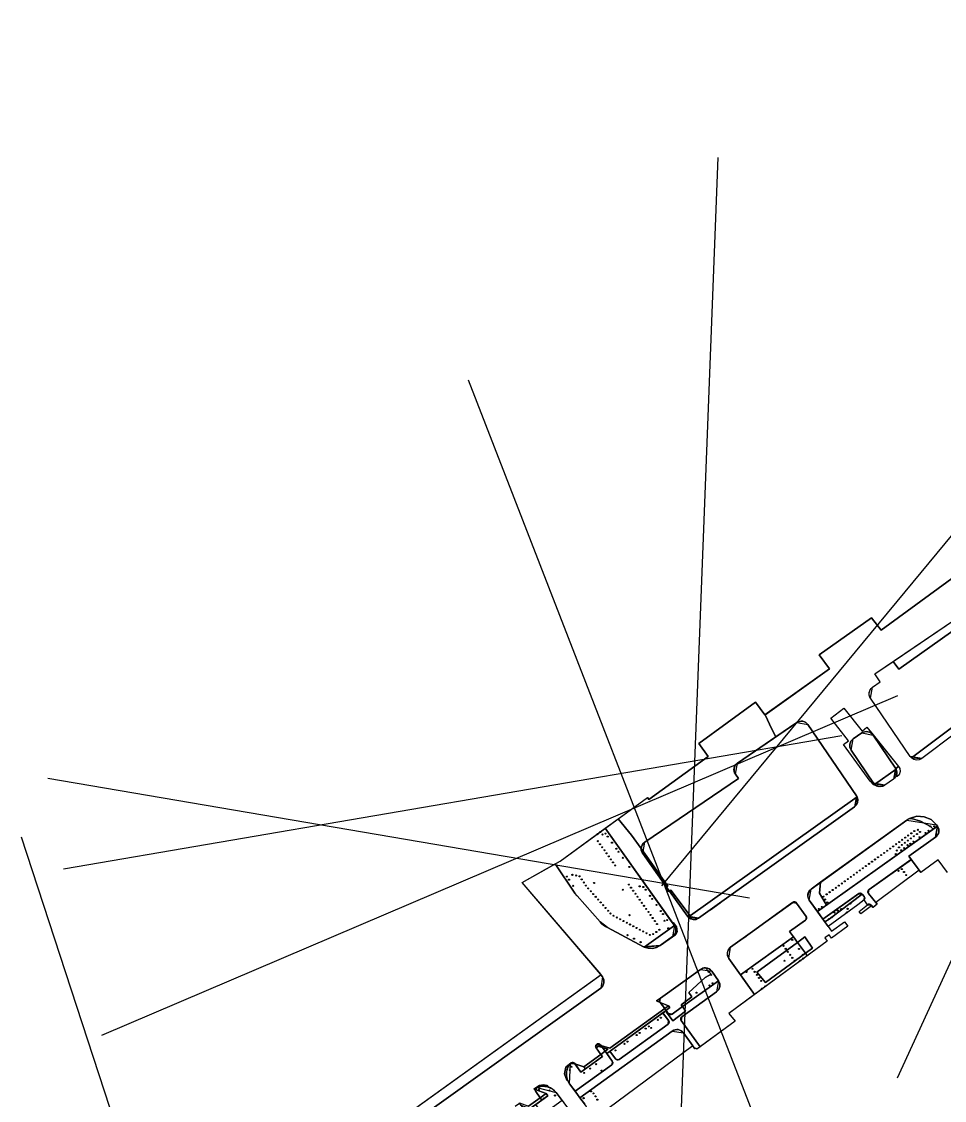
# Model space of a CAD drawing. Header units: metres. Extents: x 13966 to 15478, y -1639 to -430.
# Drawn here: x 14354.2 to 14700.7, y -1066.7 to -661.5 of the extents above; entities that cross this region are included whole.
import ezdxf

# ---------------------------------------------------------------- set-up
doc = ezdxf.new("R2010")
doc.units = ezdxf.units.M
for name, color, linetype in [('BOUNDARY', 7, 'Continuous'), ('CURB', 7, 'Continuous'), ('ELECTR_CABLE', 7, 'Continuous'), ('ELECTR_CABLE_COMM', 7, 'Continuous'), ('GAS', 7, 'Continuous'), ('GRASS', 7, 'Continuous'), ('HEAT', 7, 'Continuous'), ('OVERHEAD_POWER_LINE', 7, 'Continuous'), ('ROAD', 7, 'Continuous'), ('SEWER', 7, 'Continuous'), ('SIDEWALK_PATH', 7, 'Continuous')]:
    doc.layers.add(name, color=color, linetype=linetype)

# ---------------------------------------------------------------- blocks, each defined once
blk = doc.blocks.new('ПУЗЫРЕПЛОДНИК_TINY_WINE_GOLD')
blk.add_circle((0, 0), 0.2)
blk = doc.blocks.new('ЛАПЧАТКА_GOLDFINGER')
blk.add_circle((0, 0), 0.2)
blk = doc.blocks.new('ИВА_БУЛЛАТА')
blk.add_circle((0, 0), 0.2)
blk = doc.blocks.new('СПИРЕЯ_GREFSHEIM')
blk.add_circle((0, 0), 0.2)
blk = doc.blocks.new('ПУЗЫРЕПЛОДНИК_LADY_IN_RED')
blk.add_circle((0, 0), 0.2)
blk = doc.blocks.new('КЛЕН_CRIMSON_SENTRY')
blk.add_circle((0, 0), 0.2)
blk = doc.blocks.new('КЛЕН_ГИННАЛА')
blk.add_circle((0, 0), 0.2)
blk = doc.blocks.new('КЛЕН_PRINCETON_GOLD')
blk.add_circle((0, 0), 0.2)

msp = doc.modelspace()

# ---------------------------------------------------------------- linework, layer by layer
at = {"layer": 'BOUNDARY'}
for points in [[(14416.58, -1131.07), (14571.79, -1019.44), (14542.17, -984.84), (14556.39, -976.82), (14589.21, -952.86), (14589.8, -953.67), (14612.04, -937.48), (14608.46, -932.67), (14629.78, -917.11), (14633.3, -921.92), (14657.63, -904.6), (14653.7, -899.35), (14673.35, -885.42), (14676.98, -890.05), (14704.84, -869.67)], [(14701.86, -981.06), (14698.4, -976.36), (14691.85, -981.06), (14691.27, -980.26), (14675, -992.4), (14675.5, -993.02), (14673.94, -994.27), (14673.39, -993.59), (14669.34, -996.61), (14668.66, -995.7), (14671.81, -993.19), (14670.54, -991.39), (14668.24, -993.24), (14657.06, -1001.31), (14658.37, -1003.12), (14663.25, -999.6), (14664.41, -1001.18), (14658.29, -1005.68), (14657.46, -1004.54), (14655.82, -1005.64), (14656.7, -1006.85), (14619.77, -1034), (14622.11, -1036.92), (14607.8, -1047.47), (14607.43, -1047.02), (14607.05, -1047.28), (14606.28, -1046.23), (14574.4, -1069.79)]]:
    msp.add_lwpolyline(points, dxfattribs=at)
at = {"layer": 'CURB'}
for points in [[(14704.35, -869.01), (14704.84, -869.67), (14676.98, -890.05)], [(14674.63, -906.49), (14711.47, -881.39), (14715.68, -882.25), (14730.87, -905.73), (14730.15, -909.76), (14692.19, -938.25), (14687.91, -937.54), (14672.97, -915.61), (14673.76, -911.44), (14676.66, -909.46), (14674.59, -906.43)], [(14676.98, -890.05), (14673.35, -885.42), (14653.7, -899.35), (14657.63, -904.6), (14633.3, -921.92), (14629.78, -917.11), (14608.46, -932.67), (14612.04, -937.48), (14589.8, -953.67), (14589.21, -952.86)], [(14731.01, -905.98), (14688.33, -938.03)], [(14688.33, -938.03), (14692.19, -938.25)], [(14682.62, -942.21), (14674.48, -948.02)], [(14682.66, -942.36), (14681.64, -945.98)], [(14674.52, -947.99), (14678.38, -948.31)], [(14667.94, -952.69), (14604.57, -997.9)], [(14667.94, -952.69), (14666.99, -956.44)], [(14657.06, -1001.31), (14650, -991.52), (14650.67, -987.34), (14686.61, -961.39), (14697.8, -963.23), (14698.09, -963.64), (14697.39, -967.82), (14687.42, -974.94), (14691.85, -981.06)], [(14698.09, -963.64), (14653.06, -995.77)], [(14697.39, -967.82), (14698.09, -963.64)], [(14573.24, -964.39), (14599.36, -1001), (14598.66, -1005.19), (14594, -1008.51), (14587.71, -1008.93), (14574.2, -1001.77), (14571.41, -999.57), (14562.79, -989.85), (14561.99, -988.83), (14554.53, -977.84)], [(14675.5, -993.02), (14672.21, -988.94), (14672.41, -987.5), (14688.33, -976.13)], [(14612.89, -995.04), (14616.5, -992.46)], [(14628.62, -1003.26), (14643.68, -992.39)], [(14643.68, -992.39), (14643.78, -992.31), (14645.18, -992.54), (14648.81, -997.57), (14648.58, -998.97), (14642.56, -1003.26), (14649.24, -1012.34)], [(14655.11, -998.6), (14668.52, -989.04), (14669.88, -989.23), (14670.56, -990.09), (14670.41, -991.49), (14670.54, -991.39)], [(14647.97, -996.41), (14648.81, -997.57), (14648.58, -998.97), (14647.27, -999.9)], [(14653.06, -995.77), (14655.09, -998.62)], [(14671.8, -993.2), (14671.79, -993.2), (14673.2, -993.35), (14673.94, -994.27)], [(14604.57, -997.9), (14608.43, -998.22)], [(14599.36, -1001), (14588.03, -1009.09)], [(14599.36, -1001), (14598.66, -1005.19)], [(14629.42, -1026.91), (14619.74, -1013.35), (14620.43, -1009.17), (14628.62, -1003.26)], [(14588.03, -1009.09), (14594, -1008.51)], [(14622.71, -1007.54), (14626.33, -1004.96)], [(14624.12, -1019.49), (14644.04, -1005.27)], [(14621.91, -1016.38), (14624.1, -1019.46)], [(14571.62, -1019.25), (14572.36, -1020.29), (14571.67, -1024.47), (14482.84, -1088.16)], [(14569.95, -1046.94), (14571.57, -1045.77), (14573.91, -1049.02), (14596.22, -1032.94), (14593.89, -1029.69), (14594.11, -1028.3), (14609.15, -1017.46), (14613.34, -1018.16), (14615.88, -1021.71), (14615.19, -1025.88), (14602.12, -1035.3), (14601.89, -1036.7), (14609.03, -1046.6)], [(14572.36, -1020.29), (14571.67, -1024.47)], [(14615.87, -1021.7), (14598.44, -1034.25), (14597.06, -1034.05), (14596.22, -1032.94)], [(14615.87, -1021.7), (14615.19, -1025.88)], [(14596.22, -1032.94), (14595.03, -1033.85)], [(14575.13, -1048.14), (14577.25, -1051.07), (14578.64, -1051.3), (14596.96, -1038.09), (14597.17, -1036.67), (14595.03, -1033.85)], [(14563.81, -1065.71), (14598.56, -1040.63), (14602.75, -1041.31), (14607.05, -1047.28)], [(14565.66, -1068.02), (14559.97, -1060.45), (14560.35, -1052.77), (14561.9, -1052.87), (14564.18, -1056.03), (14572.29, -1050.19), (14569.95, -1046.94)], [(14573.91, -1049.02), (14576.03, -1051.95), (14575.8, -1053.35), (14562.08, -1063.25)], [(14573.91, -1049.02), (14575.13, -1048.14)], [(14539.51, -1068.85), (14541.13, -1067.68), (14543.47, -1070.92), (14549.55, -1066.53), (14547.27, -1063.37), (14547.67, -1061.88), (14554.93, -1063.74), (14560.75, -1071.45)], [(14562.08, -1063.25), (14563.88, -1065.65)]]:
    msp.add_lwpolyline(points, dxfattribs=at)
for points in [[(14588.18, -969.73), (14623.35, -945.78), (14622.22, -944.12), (14623.01, -939.95), (14645.32, -924.76), (14649.49, -925.55), (14667.72, -952.31), (14666.99, -956.44), (14608.43, -998.22), (14604.25, -997.52), (14587.43, -973.95)], [(14673.94, -929.46), (14682.38, -941.85), (14681.64, -945.98), (14678.38, -948.31), (14674.16, -947.56), (14665.67, -935.09), (14666.46, -930.93), (14669.77, -928.67)]]:
    msp.add_lwpolyline(points, close=True, dxfattribs=at)
at = {"layer": 'ELECTR_CABLE'}
for p, q in [((14863, -661.49), (14594.44, -986.12)), ((14364.13, -945.64), (14627.57, -990.57))]:
    msp.add_line(p, q, dxfattribs=at)
at = {"layer": 'ELECTR_CABLE_COMM'}
msp.add_line((14456.71, -1281.1), (14354.22, -967.82), dxfattribs=at)
at = {"layer": 'GAS'}
msp.add_line((14632.28, -1080.15), (14522.03, -796.13), dxfattribs=at)
at = {"layer": 'GRASS'}
msp.add_lwpolyline([(14731.01, -905.98), (14688.33, -938.03), (14688.21, -937.92), (14688.11, -937.8), (14688.01, -937.67), (14687.91, -937.54), (14672.97, -915.61), (14672.69, -915.09), (14672.51, -914.53), (14672.45, -913.95), (14672.5, -913.36), (14672.67, -912.79), (14672.94, -912.27), (14673.31, -911.82), (14673.76, -911.44), (14676.66, -909.46), (14674.63, -906.49), (14681.46, -901.84), (14683.65, -904.7), (14715.5, -882.01)], dxfattribs=at)
for points in [[(14681.48, -901.86), (14711.47, -881.39), (14712.51, -880.94), (14713.61, -880.91), (14714.64, -881.27), (14715.5, -882.01), (14683.65, -904.7)], [(14586.88, -972.1), (14586.98, -971.4), (14587.25, -970.76), (14587.65, -970.19), (14588.18, -969.73), (14623.35, -945.78), (14622.22, -944.12), (14621.94, -943.6), (14621.77, -943.05), (14621.7, -942.46), (14621.76, -941.87), (14621.92, -941.31), (14622.19, -940.79), (14622.56, -940.33), (14623.01, -939.95), (14645.32, -924.76), (14645.84, -924.47), (14646.4, -924.3), (14646.98, -924.24), (14647.57, -924.29), (14648.14, -924.46), (14648.66, -924.73), (14649.11, -925.09), (14649.49, -925.55), (14667.72, -952.31), (14667.78, -952.4), (14667.84, -952.5), (14667.89, -952.59), (14667.94, -952.69), (14605.28, -997.4), (14598.06, -987.76), (14597.49, -988.04), (14596.41, -986.53), (14596.85, -986.17)], [(14665.67, -935.09), (14665.21, -934), (14665.21, -932.85), (14665.63, -931.78), (14666.46, -930.93), (14669.77, -928.67), (14670.29, -928.39), (14670.85, -928.22), (14671.43, -928.15), (14672.02, -928.21), (14672.59, -928.37), (14673.1, -928.64), (14673.56, -929.01), (14673.94, -929.46), (14682.38, -941.85), (14682.44, -941.94), (14682.49, -942.04), (14682.55, -942.13), (14682.6, -942.23), (14674.52, -947.99), (14674.42, -947.88), (14674.33, -947.78), (14674.24, -947.67), (14674.16, -947.56)], [(14688.4, -960.79), (14687.64, -960.76), (14690.39, -959.93), (14693.18, -960.11), (14695.74, -961.23), (14697.8, -963.23), (14698.09, -963.64), (14696.51, -964.77), (14695.46, -963.86), (14691.77, -961.76)], [(14656.44, -993.36), (14653.78, -988.88), (14654.25, -984.75), (14686.61, -961.39), (14686.86, -961.22), (14687.11, -961.06), (14687.37, -960.91), (14687.64, -960.76), (14688.4, -960.79), (14691.77, -961.76), (14695.46, -963.86), (14696.51, -964.77)], [(14561.99, -988.83), (14554.55, -977.86), (14556.39, -976.82), (14573.3, -964.47), (14599.36, -1001), (14588.03, -1009.09), (14587.95, -1009.05), (14587.87, -1009.01), (14587.79, -1008.97), (14587.71, -1008.93), (14574.2, -1001.77), (14573.43, -1001.32), (14572.71, -1000.8), (14572.03, -1000.21), (14571.41, -999.57), (14562.79, -989.85), (14562.58, -989.6), (14562.37, -989.35), (14562.18, -989.09)], [(14587.43, -973.95), (14587.19, -973.55), (14587.02, -973.12), (14586.91, -972.67), (14586.87, -972.21), (14586.87, -972.15), (14586.88, -972.1), (14596.85, -986.17), (14596.41, -986.53)], [(14672.21, -988.94), (14672.1, -988.77), (14672.02, -988.58), (14671.99, -988.38), (14672, -988.17), (14672.04, -987.97), (14672.13, -987.79), (14672.25, -987.63), (14672.41, -987.5), (14688.3, -976.16), (14691.27, -980.26), (14675, -992.4)], [(14604.25, -997.52), (14597.49, -988.04), (14598.06, -987.76), (14605.28, -997.4), (14604.57, -997.9), (14604.49, -997.81), (14604.4, -997.72), (14604.32, -997.62)], [(14650, -991.52), (14649.7, -991.01), (14649.51, -990.46), (14649.43, -989.88), (14649.47, -989.29), (14649.62, -988.72), (14649.87, -988.19), (14650.23, -987.73), (14650.67, -987.34), (14654.25, -984.75), (14653.78, -988.88), (14656.44, -993.36), (14653.06, -995.77)], [(14655.8, -999.57), (14655.11, -998.61), (14668.52, -989.04), (14668.86, -988.88), (14669.23, -988.87), (14669.58, -988.98), (14669.88, -989.23), (14657.45, -998.54)], [(14657.06, -1001.31), (14655.8, -999.57), (14657.45, -998.54), (14669.89, -989.24), (14670.56, -990.09), (14670.73, -990.4), (14670.79, -990.74), (14670.72, -991.07), (14670.53, -991.38), (14670.48, -991.43), (14670.42, -991.48), (14668.24, -993.24)], [(14669.33, -996.62), (14668.66, -995.7), (14671.8, -993.2), (14672.16, -993.01), (14672.54, -992.99), (14672.9, -993.1), (14673.2, -993.35), (14673.39, -993.59)], [(14629.42, -1026.91), (14624.12, -1019.49), (14644.04, -1005.27), (14645.54, -1007.31), (14630.25, -1018.46), (14633.5, -1022.36), (14648.53, -1011.38), (14649.24, -1012.34)], [(14633.5, -1022.36), (14630.25, -1018.46), (14645.54, -1007.31), (14648.53, -1011.38)], [(14593.89, -1029.69), (14593.72, -1029.33), (14593.71, -1028.95), (14593.84, -1028.59), (14594.11, -1028.3), (14609.15, -1017.46), (14609.58, -1017.2), (14610.05, -1017.02), (14610.55, -1016.92), (14611.05, -1016.9), (14613.15, -1019.21), (14610.94, -1020.51), (14604.73, -1026.18), (14605.92, -1027.77), (14601.87, -1030.79), (14602.34, -1031.45), (14598.44, -1034.25), (14598.09, -1034.42), (14597.71, -1034.43), (14597.35, -1034.31), (14597.06, -1034.05), (14596.22, -1032.94), (14596.17, -1032.87), (14597.63, -1031.76), (14597.15, -1031.14), (14594.01, -1029.87)], [(14602.34, -1031.45), (14601.87, -1030.79), (14605.92, -1027.77), (14604.73, -1026.18), (14610.94, -1020.51), (14613.15, -1019.21), (14611.05, -1016.9), (14611.72, -1017.01), (14612.34, -1017.27), (14612.89, -1017.65), (14613.34, -1018.16), (14615.87, -1021.7)], [(14595.69, -1032.19), (14594.01, -1029.87), (14597.15, -1031.14)], [(14596.17, -1032.86), (14595.69, -1032.19), (14597.15, -1031.14), (14597.63, -1031.76)], [(14577.25, -1051.07), (14575.13, -1048.14), (14595.01, -1033.82), (14597.17, -1036.67), (14597.27, -1036.84), (14597.34, -1037.03), (14597.37, -1037.22), (14597.36, -1037.42), (14597.31, -1037.62), (14597.23, -1037.8), (14597.11, -1037.95), (14596.96, -1038.09), (14578.64, -1051.3), (14578.28, -1051.46), (14577.9, -1051.48), (14577.54, -1051.34)], [(14563.88, -1065.65), (14598.56, -1040.63), (14599.07, -1040.33), (14599.62, -1040.14), (14600.2, -1040.07), (14600.79, -1040.1), (14601.37, -1040.25), (14601.89, -1040.51), (14602.36, -1040.87), (14602.75, -1041.31), (14606.29, -1046.22), (14574.4, -1069.79), (14573.46, -1070.68), (14572.34, -1071.29), (14571.11, -1071.59), (14569.81, -1071.56), (14568.57, -1071.19), (14567.48, -1070.52), (14566.61, -1069.6), (14565.99, -1068.46)], [(14571.77, -1046.04), (14570.17, -1045.56), (14570.35, -1045.45), (14570.53, -1045.38), (14570.73, -1045.36), (14570.92, -1045.37), (14571.11, -1045.42), (14571.29, -1045.5), (14571.44, -1045.62), (14571.57, -1045.77)], [(14560.35, -1052.77), (14560.4, -1052.72), (14560.46, -1052.67), (14560.52, -1052.63), (14560.58, -1052.59), (14560.64, -1052.56), (14561.98, -1052.98), (14564.18, -1056.03), (14572.29, -1050.19), (14571.72, -1049.39), (14573.33, -1048.21), (14576.03, -1051.95), (14576.13, -1052.12), (14576.19, -1052.31), (14576.22, -1052.5), (14576.21, -1052.7), (14576.16, -1052.89), (14576.07, -1053.06), (14575.95, -1053.22), (14575.8, -1053.35), (14562.08, -1063.25), (14559.97, -1060.45), (14559.02, -1058.57), (14558.77, -1056.54), (14559.22, -1054.55)], [(14569.95, -1046.94), (14569.84, -1046.75), (14569.78, -1046.53), (14569.76, -1046.31), (14569.8, -1046.09), (14572.36, -1046.86), (14573.33, -1048.21), (14571.72, -1049.39)], [(14572.36, -1046.86), (14569.8, -1046.09), (14569.86, -1045.94), (14569.94, -1045.79), (14570.04, -1045.66), (14570.17, -1045.55), (14571.77, -1046.04)], [(14561.87, -1052.95), (14560.64, -1052.56), (14560.98, -1052.46), (14561.33, -1052.48), (14561.64, -1052.62), (14561.9, -1052.87)], [(14551.19, -1064.07), (14547.1, -1062.62), (14547.17, -1062.39), (14547.29, -1062.18), (14547.46, -1062), (14547.67, -1061.88), (14549.65, -1061.36), (14551.63, -1061.53), (14553.45, -1062.34), (14554.93, -1063.74), (14557.21, -1066.76), (14550.84, -1071.36), (14550.48, -1071.52), (14550.1, -1071.54), (14549.74, -1071.4), (14549.44, -1071.13), (14547.3, -1068.16), (14549.55, -1066.53), (14551.81, -1064.91)], [(14547.27, -1063.37), (14547.19, -1063.24), (14547.13, -1063.09), (14547.09, -1062.94), (14547.08, -1062.79), (14547.09, -1062.71), (14547.1, -1062.62), (14551.19, -1064.07), (14548.95, -1065.71)], [(14548.95, -1065.71), (14551.19, -1064.07), (14551.81, -1064.91), (14549.55, -1066.54)]]:
    msp.add_lwpolyline(points, close=True, dxfattribs=at)
at = {"layer": 'HEAT'}
msp.add_line((14600.91, -1096.84), (14615.74, -712.48), dxfattribs=at)
at = {"layer": 'OVERHEAD_POWER_LINE'}
msp.add_line((14683.07, -1058.14), (14848.46, -697.95), dxfattribs=at)
at = {"layer": 'ROAD'}
for points in [[(14482.84, -1088.16), (14571.67, -1024.47), (14572.49, -1023.6), (14572.89, -1022.52), (14572.85, -1021.37), (14572.36, -1020.29), (14571.77, -1019.45), (14571.63, -1019.25), (14542.17, -984.84), (14554.54, -977.86), (14561.99, -988.83), (14562.18, -989.09), (14562.37, -989.35), (14562.58, -989.6), (14562.79, -989.85), (14571.41, -999.57), (14572.03, -1000.21), (14572.71, -1000.8), (14573.43, -1001.32), (14574.2, -1001.77), (14587.71, -1008.93), (14588.03, -1009.09), (14589.54, -1009.55), (14591.1, -1009.6), (14592.61, -1009.25), (14594, -1008.51), (14598.66, -1005.19), (14598.71, -1005.16), (14598.76, -1005.16), (14599.74, -1004.46), (14600.4, -1003.32), (14600.1, -1001.54), (14598.99, -1000), (14598.56, -999.88), (14573.3, -964.47), (14578.23, -960.88), (14583.26, -967.08), (14586.88, -972.1), (14586.87, -972.21), (14586.91, -972.67), (14587.02, -973.12), (14587.19, -973.55), (14587.43, -973.95), (14596.41, -986.53), (14596.08, -986.8), (14597.08, -988.24), (14597.49, -988.04), (14604.25, -997.52), (14604.32, -997.62), (14604.4, -997.72), (14604.49, -997.81), (14604.57, -997.9), (14605.45, -998.51), (14606.44, -998.77), (14607.47, -998.67), (14608.43, -998.22), (14666.99, -956.44), (14667.73, -955.68), (14668.15, -954.74), (14668.23, -953.71), (14667.94, -952.69), (14667.89, -952.59), (14667.84, -952.5), (14667.78, -952.4), (14667.72, -952.31), (14649.49, -925.55), (14649.11, -925.09), (14648.66, -924.73), (14648.14, -924.46), (14647.57, -924.29), (14646.98, -924.24), (14646.4, -924.3), (14645.84, -924.47), (14645.32, -924.76), (14637.46, -930.11), (14635.94, -927.27), (14633.42, -921.83), (14657.63, -904.6), (14653.7, -899.35), (14673.35, -885.42), (14676.98, -890.05), (14704.84, -869.67)], [(14730.15, -909.76), (14692.19, -938.25), (14691.24, -938.73), (14690.22, -938.85), (14689.21, -938.61), (14688.33, -938.03), (14688.21, -937.92), (14688.11, -937.8), (14688.01, -937.67), (14687.91, -937.54), (14672.97, -915.61), (14672.74, -915.22), (14672.58, -914.8), (14672.48, -914.36), (14672.45, -913.92), (14672.54, -913.19), (14672.8, -912.51), (14673.21, -911.92), (14673.76, -911.44), (14676.66, -909.46), (14674.63, -906.49), (14681.46, -901.84), (14711.47, -881.39)], [(14701.86, -981.06), (14698.4, -976.36), (14691.85, -981.06), (14691.27, -980.26), (14688.3, -976.16), (14687.42, -974.94), (14697.39, -967.82), (14697.84, -967.44), (14698.19, -966.97), (14698.46, -966.45), (14698.61, -965.88), (14698.65, -965.29), (14698.57, -964.71), (14698.39, -964.15), (14698.09, -963.64), (14697.8, -963.23), (14695.74, -961.23), (14693.18, -960.11), (14690.39, -959.93), (14687.64, -960.76), (14687.37, -960.91), (14687.11, -961.06), (14686.86, -961.22), (14686.61, -961.39), (14654.25, -984.75), (14650.67, -987.34), (14650.15, -987.82), (14649.76, -988.4), (14649.51, -989.06), (14649.43, -989.77), (14649.46, -990.24), (14649.57, -990.69), (14649.75, -991.12), (14650, -991.52), (14653.06, -995.77), (14655.69, -999.42), (14657.06, -1001.31), (14658.37, -1003.12), (14663.25, -999.6), (14664.41, -1001.18), (14658.29, -1005.68), (14657.46, -1004.54), (14655.82, -1005.64), (14656.7, -1006.85), (14649.24, -1012.34), (14648.53, -1011.38), (14651.16, -1009.46), (14648.31, -1005.28), (14645.54, -1007.31), (14644.04, -1005.27), (14642.56, -1003.26), (14648.58, -998.97), (14648.73, -998.84), (14648.85, -998.68), (14648.93, -998.51), (14648.98, -998.32), (14649, -998.12), (14648.97, -997.92), (14648.91, -997.74), (14648.81, -997.57), (14645.18, -992.54), (14644.88, -992.27), (14644.52, -992.13), (14644.14, -992.15), (14643.78, -992.31), (14643.68, -992.39), (14628.62, -1003.26), (14620.43, -1009.17), (14619.9, -1009.65), (14619.51, -1010.24), (14619.27, -1010.9), (14619.18, -1011.6), (14619.22, -1012.07), (14619.32, -1012.52), (14619.5, -1012.95), (14619.74, -1013.35), (14624.12, -1019.49), (14629.42, -1026.91), (14619.77, -1034), (14622.11, -1036.92), (14609.01, -1046.58), (14601.89, -1036.7), (14601.81, -1036.57), (14601.75, -1036.42), (14601.71, -1036.27), (14601.7, -1036.11), (14601.73, -1035.88), (14601.81, -1035.66), (14601.94, -1035.46), (14602.12, -1035.3), (14615.19, -1025.88), (14616, -1025.01), (14616.4, -1023.94), (14616.36, -1022.79), (14615.88, -1021.71), (14613.34, -1018.16), (14612.89, -1017.65), (14612.34, -1017.27), (14611.72, -1017.01), (14611.05, -1016.9), (14610.55, -1016.92), (14610.05, -1017.02), (14609.58, -1017.2), (14609.15, -1017.46), (14594.12, -1028.29), (14592.66, -1029.33), (14594.01, -1029.87), (14595.69, -1032.19), (14575.09, -1047.04), (14571.77, -1046.04), (14571.57, -1045.77), (14571.44, -1045.62), (14571.29, -1045.5), (14571.11, -1045.42), (14570.92, -1045.37), (14570.73, -1045.36), (14570.53, -1045.38), (14570.35, -1045.45), (14570.18, -1045.54), (14570.04, -1045.66), (14569.94, -1045.79), (14569.86, -1045.94), (14569.8, -1046.09), (14569.78, -1046.16), (14569.77, -1046.22), (14569.77, -1046.29), (14569.76, -1046.36), (14569.78, -1046.51), (14569.81, -1046.66), (14569.87, -1046.81), (14569.95, -1046.94), (14571.72, -1049.39), (14565.38, -1054.06), (14561.98, -1052.98), (14561.9, -1052.87), (14561.64, -1052.62), (14561.33, -1052.48), (14560.98, -1052.46), (14560.64, -1052.56), (14560.55, -1052.53), (14558.53, -1054.14), (14558.07, -1056.71), (14558.94, -1059.02), (14559.22, -1059.14), (14559.38, -1059.49), (14559.55, -1059.82), (14559.75, -1060.14), (14559.97, -1060.45), (14562.08, -1063.25), (14563.88, -1065.65), (14565.66, -1068.02)], [(14557.21, -1066.76), (14554.93, -1063.74), (14554.31, -1063.03), (14553.59, -1062.44), (14552.78, -1061.96), (14551.91, -1061.61), (14551.53, -1061.1), (14550.09, -1060.84), (14548.66, -1061.04), (14546.62, -1062.46), (14547.1, -1062.62), (14547.08, -1062.79), (14547.09, -1062.94), (14547.13, -1063.09), (14547.19, -1063.24), (14547.27, -1063.37), (14548.95, -1065.71), (14544.61, -1068.89)]]:
    msp.add_lwpolyline(points, dxfattribs=at)
for points in [[(14583.26, -967.08), (14578.23, -960.88), (14589.21, -952.86), (14589.8, -953.67), (14612.04, -937.48), (14608.46, -932.67), (14629.78, -917.11), (14633.3, -921.92), (14633.42, -921.83), (14635.94, -927.27), (14637.46, -930.11), (14623.01, -939.95), (14622.18, -940.81), (14621.76, -941.87), (14621.76, -943.02), (14622.22, -944.12), (14623.35, -945.78), (14588.18, -969.73), (14587.65, -970.19), (14587.25, -970.76), (14586.98, -971.4), (14586.88, -972.1)], [(14664.7, -931.61), (14658.03, -923.15), (14662.99, -919.3), (14669.79, -927.97), (14671.64, -926.45), (14674.01, -929.4), (14673.94, -929.46), (14673.56, -929.01), (14673.1, -928.64), (14672.59, -928.37), (14672.02, -928.21), (14671.43, -928.15), (14670.85, -928.22), (14670.29, -928.39), (14669.77, -928.67), (14666.46, -930.93), (14665.63, -931.78), (14665.21, -932.85), (14665.21, -934), (14665.67, -935.09), (14674.16, -947.56), (14674.24, -947.67), (14674.33, -947.78), (14674.42, -947.88), (14674.52, -947.99), (14674.48, -948.02), (14674.52, -947.99), (14674.85, -948.27), (14675.21, -948.5), (14675.59, -948.68), (14676, -948.8), (14674.04, -948.18), (14672.82, -946.72), (14662.87, -933.04)], [(14664.7, -931.61), (14658.03, -923.15), (14662.99, -919.3), (14669.79, -927.97), (14671.64, -926.45), (14683.54, -941.23), (14683.93, -942.02), (14684.1, -943.16), (14683.74, -944.39), (14682.97, -945.05), (14682.45, -945.13), (14682.28, -945.37), (14682.09, -945.6), (14681.87, -945.8), (14681.64, -945.98), (14678.38, -948.31), (14677.84, -948.62), (14677.25, -948.81), (14676.63, -948.87), (14676, -948.8), (14674.04, -948.18), (14672.82, -946.72), (14662.87, -933.04)], [(14682.38, -941.85), (14673.94, -929.46), (14674.01, -929.4), (14683.54, -941.23), (14682.49, -942.03), (14682.46, -941.98), (14682.43, -941.94), (14682.41, -941.9)], [(14682.97, -945.05), (14682.45, -945.13), (14682.76, -944.44), (14682.9, -943.7), (14682.84, -942.95), (14682.6, -942.23), (14682.57, -942.18), (14682.54, -942.13), (14682.52, -942.08), (14682.49, -942.03), (14683.54, -941.23), (14683.93, -942.02), (14684.1, -943.16), (14683.74, -944.39)], [(14597.08, -988.24), (14596.08, -986.8), (14596.41, -986.53), (14597.49, -988.04)], [(14599.36, -1001), (14598.56, -999.88), (14598.99, -1000), (14600.1, -1001.54), (14600.4, -1003.32), (14599.74, -1004.46), (14598.76, -1005.16), (14599.51, -1004.26), (14599.89, -1003.2), (14599.84, -1002.07)], [(14648.53, -1011.38), (14645.54, -1007.31), (14648.31, -1005.28), (14651.16, -1009.46)], [(14594.01, -1029.87), (14592.66, -1029.33), (14594.1, -1028.29), (14593.84, -1028.59), (14593.71, -1028.95), (14593.72, -1029.33), (14593.89, -1029.69)], [(14572.36, -1046.86), (14571.77, -1046.04), (14575.09, -1047.04), (14595.69, -1032.19), (14596.17, -1032.86), (14596, -1032.99), (14596.05, -1033.06), (14573.91, -1049.02), (14573.33, -1048.21), (14574.35, -1047.46)], [(14565.92, -1054.77), (14565.38, -1054.06), (14571.72, -1049.39), (14572.29, -1050.19)], [(14573.33, -1048.21), (14572.36, -1046.86), (14574.35, -1047.46)], [(14558.94, -1059.02), (14558.07, -1056.71), (14558.53, -1054.14), (14560.31, -1052.72), (14560.35, -1052.77), (14559.38, -1054.19), (14558.85, -1055.79), (14558.8, -1057.48), (14559.22, -1059.14)], [(14564.18, -1056.03), (14561.98, -1052.98), (14565.38, -1054.06), (14565.92, -1054.77)], [(14547.1, -1062.62), (14546.62, -1062.46), (14548.66, -1061.04), (14550.09, -1060.84), (14551.53, -1061.1), (14551.91, -1061.61), (14550.84, -1061.39), (14549.77, -1061.36), (14548.7, -1061.52), (14547.67, -1061.88), (14547.46, -1062), (14547.29, -1062.18), (14547.17, -1062.39)], [(14541.79, -1068.59), (14541.13, -1067.68), (14541.15, -1067.61), (14544.61, -1068.89), (14548.95, -1065.71), (14549.55, -1066.53), (14543.47, -1070.92), (14542.91, -1070.14), (14543.95, -1069.38)]]:
    msp.add_lwpolyline(points, close=True, dxfattribs=at)
at = {"layer": 'SEWER'}
for p, q in [((14384.3, -1042.2), (14683.28, -914.54)), ((14369.94, -979.66), (14662.18, -929.67))]:
    msp.add_line(p, q, dxfattribs=at)
at = {"layer": 'SIDEWALK_PATH'}
for points in [[(14692.19, -938.25), (14691.24, -938.73), (14690.22, -938.85), (14689.21, -938.61), (14688.33, -938.03), (14731.01, -905.98), (14731.32, -907), (14731.27, -908.03), (14730.87, -908.98), (14730.15, -909.76)], [(14674.52, -947.99), (14682.6, -942.23), (14682.89, -943.25), (14682.81, -944.28), (14682.38, -945.22), (14681.64, -945.98), (14678.38, -948.31), (14677.42, -948.76), (14676.4, -948.86), (14675.4, -948.6)], [(14608.43, -998.22), (14607.47, -998.67), (14606.44, -998.77), (14605.45, -998.51), (14604.57, -997.9), (14667.94, -952.69), (14668.23, -953.71), (14668.15, -954.74), (14667.73, -955.68), (14666.99, -956.44)], [(14655.11, -998.6), (14653.06, -995.77), (14698.09, -963.64), (14698.39, -964.15), (14698.57, -964.71), (14698.65, -965.29), (14698.61, -965.88), (14698.46, -966.45), (14698.19, -966.97), (14697.84, -967.44), (14697.39, -967.82), (14687.42, -974.94), (14688.3, -976.16), (14672.41, -987.5), (14672.25, -987.63), (14672.13, -987.79), (14672.04, -987.97), (14672, -988.17), (14671.99, -988.38), (14672.02, -988.58), (14672.1, -988.77), (14672.21, -988.94), (14675.5, -993.02), (14673.89, -994.21), (14673.2, -993.35), (14672.9, -993.1), (14672.54, -992.99), (14672.16, -993.01), (14671.81, -993.19), (14670.54, -991.39), (14670.72, -991.07), (14670.79, -990.74), (14670.73, -990.4), (14670.56, -990.09), (14669.88, -989.23), (14669.6, -988.99), (14669.26, -988.87), (14668.91, -988.87), (14668.56, -989.01)], [(14619.74, -1013.35), (14619.25, -1012.26), (14619.22, -1011.12), (14619.62, -1010.04), (14620.43, -1009.17), (14643.78, -992.31), (14644.14, -992.15), (14644.52, -992.13), (14644.88, -992.27), (14645.18, -992.54), (14648.81, -997.57), (14648.91, -997.74), (14648.97, -997.92), (14649, -998.12), (14648.98, -998.32), (14648.93, -998.51), (14648.85, -998.68), (14648.73, -998.84), (14648.58, -998.97), (14642.56, -1003.26), (14644.04, -1005.27), (14624.12, -1019.49)], [(14594, -1008.51), (14592.61, -1009.25), (14591.1, -1009.6), (14589.54, -1009.55), (14588.03, -1009.09), (14599.36, -1001), (14599.84, -1002.07), (14599.89, -1003.2), (14599.51, -1004.26), (14598.74, -1005.13), (14598.66, -1005.16)], [(14413.07, -1133.46), (14389.41, -1126.41), (14390.28, -1124.47), (14416.58, -1131.07), (14571.77, -1019.45), (14572.36, -1020.29), (14572.85, -1021.37), (14572.89, -1022.52), (14572.49, -1023.6), (14571.67, -1024.47), (14421.75, -1132.01), (14419.75, -1133.12), (14417.58, -1133.74), (14415.32, -1133.86)], [(14562.08, -1063.25), (14575.8, -1053.35), (14575.95, -1053.22), (14576.07, -1053.06), (14576.16, -1052.89), (14576.21, -1052.7), (14576.22, -1052.5), (14576.19, -1052.31), (14576.13, -1052.12), (14576.03, -1051.95), (14573.91, -1049.02), (14575.13, -1048.14), (14577.25, -1051.07), (14577.54, -1051.34), (14577.9, -1051.48), (14578.28, -1051.46), (14578.64, -1051.3), (14596.96, -1038.09), (14597.11, -1037.95), (14597.23, -1037.8), (14597.31, -1037.62), (14597.36, -1037.42), (14597.37, -1037.22), (14597.34, -1037.03), (14597.27, -1036.84), (14597.17, -1036.67), (14595.03, -1033.85), (14596.22, -1032.94), (14596.48, -1033.28), (14596.32, -1033.57), (14598.77, -1036.8), (14603.53, -1033.16), (14602.34, -1031.45), (14615.87, -1021.7), (14616.36, -1022.79), (14616.4, -1023.94), (14616, -1025.01), (14615.19, -1025.88), (14602.12, -1035.3), (14601.85, -1035.59), (14601.72, -1035.95), (14601.73, -1036.34), (14601.89, -1036.7), (14609.01, -1046.58), (14607.81, -1047.47), (14607.45, -1046.99), (14607.06, -1047.28), (14606.28, -1046.23), (14602.75, -1041.31), (14602.36, -1040.87), (14601.89, -1040.51), (14601.37, -1040.25), (14600.79, -1040.1), (14600.2, -1040.07), (14599.62, -1040.14), (14599.07, -1040.33), (14598.56, -1040.63), (14563.88, -1065.65)], [(14598.77, -1036.8), (14596.32, -1033.57), (14596.48, -1033.28), (14597.06, -1034.05), (14597.35, -1034.31), (14597.71, -1034.43), (14598.09, -1034.42), (14598.44, -1034.25), (14602.34, -1031.45), (14603.53, -1033.16)]]:
    msp.add_lwpolyline(points, close=True, dxfattribs=at)

# ---------------------------------------------------------------- block references
at = {"layer": 'BUSH'}
for name, p in [('ПУЗЫРЕПЛОДНИК_LADY_IN_RED', (14696.9, -963.75)), ('СПИРЕЯ_GREFSHEIM', (14570.45, -966.68)), ('ПУЗЫРЕПЛОДНИК_LADY_IN_RED', (14571.58, -965.85)), ('ПУЗЫРЕПЛОДНИК_TINY_WINE_GOLD', (14573.48, -966.45)), ('ЛАПЧАТКА_GOLDFINGER', (14574.29, -967.59)), ('ПУЗЫРЕПЛОДНИК_LADY_IN_RED', (14686.02, -967.99)), ('СПИРЕЯ_GREFSHEIM', (14687.15, -967.17)), ('ЛАПЧАТКА_GOLDFINGER', (14688.14, -968.28)), ('ИВА_БУЛЛАТА', (14688.29, -966.35)), ('ИВА_БУЛЛАТА', (14689.28, -967.47)), ('ЛАПЧАТКА_GOLDFINGER', (14689.42, -965.53)), ('СПИРЕЯ_GREFSHEIM', (14690.42, -966.66)), ('ПУЗЫРЕПЛОДНИК_TINY_WINE_GOLD', (14690.73, -965.05)), ('ИВА_БУЛЛАТА', (14691.36, -967.83)), ('ПУЗЫРЕПЛОДНИК_LADY_IN_RED', (14691.56, -965.84)), ('ЛАПЧАТКА_GOLDFINGER', (14693.64, -966.2)), ('ПУЗЫРЕПЛОДНИК_TINY_WINE_GOLD', (14694.78, -965.39)), ('ИВА_БУЛЛАТА', (14570.61, -969.31)), ('ЛАПЧАТКА_GOLDFINGER', (14571.42, -970.45)), ('ПУЗЫРЕПЛОДНИК_TINY_WINE_GOLD', (14572.24, -971.59)), ('ИВА_БУЛЛАТА', (14575.92, -969.87)), ('СПИРЕЯ_GREFSHEIM', (14577.54, -972.14)), ('ПУЗЫРЕПЛОДНИК_LADY_IN_RED', (14680.34, -972.08)), ('СПИРЕЯ_GREFSHEIM', (14681.48, -971.26)), ('ИВА_БУЛЛАТА', (14682.61, -970.44)), ('ИВА_БУЛЛАТА', (14683.67, -971.64)), ('ЛАПЧАТКА_GOLDFINGER', (14683.75, -969.63)), ('СПИРЕЯ_GREFSHEIM', (14684.72, -970.72)), ('ПУЗЫРЕПЛОДНИК_TINY_WINE_GOLD', (14684.88, -968.81)), ('ПУЗЫРЕПЛОДНИК_TINY_WINE_GOLD', (14685.66, -971.9)), ('ПУЗЫРЕПЛОДНИК_LADY_IN_RED', (14685.86, -969.91)), ('ПУЗЫРЕПЛОДНИК_TINY_WINE_GOLD', (14687, -969.1)), ('ПУЗЫРЕПЛОДНИК_LADY_IN_RED', (14687.94, -970.27)), ('СПИРЕЯ_GREFSHEIM', (14689.08, -969.46)), ('ПУЗЫРЕПЛОДНИК_LADY_IN_RED', (14573.05, -972.73)), ('СПИРЕЯ_GREFSHEIM', (14573.86, -973.87)), ('ИВА_БУЛЛАТА', (14574.68, -975.01)), ('ЛАПЧАТКА_GOLDFINGER', (14575.49, -976.15)), ('ПУЗЫРЕПЛОДНИК_LADY_IN_RED', (14578.36, -973.28)), ('ПУЗЫРЕПЛОДНИК_TINY_WINE_GOLD', (14579.98, -975.56)), ('ПУЗЫРЕПЛОДНИК_LADY_IN_RED', (14674.67, -976.18)), ('СПИРЕЯ_GREFSHEIM', (14675.8, -975.36)), ('ИВА_БУЛЛАТА', (14676.94, -974.54)), ('ЛАПЧАТКА_GOLDFINGER', (14678.07, -973.72)), ('ПУЗЫРЕПЛОДНИК_TINY_WINE_GOLD', (14679.21, -972.9)), ('ПУЗЫРЕПЛОДНИК_TINY_WINE_GOLD', (14682.48, -974.14)), ('ЛАПЧАТКА_GOLDFINGER', (14682.9, -972.8)), ('ЛАПЧАТКА_GOLDFINGER', (14684.52, -972.71)), ('ПУЗЫРЕПЛОДНИК_TINY_WINE_GOLD', (14576.3, -977.29)), ('ПУЗЫРЕПЛОДНИК_LADY_IN_RED', (14577.11, -978.43)), ('ЛАПЧАТКА_GOLDFINGER', (14582.42, -978.98)), ('ПУЗЫРЕПЛОДНИК_LADY_IN_RED', (14668.99, -980.28)), ('СПИРЕЯ_GREFSHEIM', (14670.12, -979.46)), ('ИВА_БУЛЛАТА', (14671.26, -978.64)), ('ЛАПЧАТКА_GOLDFINGER', (14672.4, -977.82)), ('ПУЗЫРЕПЛОДНИК_TINY_WINE_GOLD', (14673.53, -977)), ('ПУЗЫРЕПЛОДНИК_LADY_IN_RED', (14684.74, -979.77)), ('ИВА_БУЛЛАТА', (14558.97, -982.59)), ('ЛАПЧАТКА_GOLDFINGER', (14559.75, -983.75)), ('СПИРЕЯ_GREFSHEIM', (14561.03, -981.96)), ('ПУЗЫРЕПЛОДНИК_LADY_IN_RED', (14562.41, -982.2)), ('ПУЗЫРЕПЛОДНИК_TINY_WINE_GOLD', (14563.74, -982.51)), ('ЛАПЧАТКА_GOLDFINGER', (14564.53, -983.66)), ('ПУЗЫРЕПЛОДНИК_LADY_IN_RED', (14663.31, -984.38)), ('СПИРЕЯ_GREFSHEIM', (14664.45, -983.56)), ('ИВА_БУЛЛАТА', (14665.58, -982.74)), ('ЛАПЧАТКА_GOLDFINGER', (14666.72, -981.92)), ('ПУЗЫРЕПЛОДНИК_TINY_WINE_GOLD', (14667.85, -981.1)), ('СПИРЕЯ_GREFSHEIM', (14685.56, -980.9)), ('ИВА_БУЛЛАТА', (14686.38, -982.04)), ('ПУЗЫРЕПЛОДНИК_TINY_WINE_GOLD', (14561.33, -986.07)), ('ИВА_БУЛЛАТА', (14565.32, -984.82)), ('ИВА_БУЛЛАТА', (14566.11, -985.99)), ('СПИРЕЯ_GREFSHEIM', (14567, -987.07)), ('ПУЗЫРЕПЛОДНИК_LADY_IN_RED', (14567.93, -988.11)), ('ЛАПЧАТКА_GOLDFINGER', (14582.25, -985.62)), ('ПУЗЫРЕПЛОДНИК_TINY_WINE_GOLD', (14583.06, -986.76)), ('ПУЗЫРЕПЛОДНИК_LADY_IN_RED', (14583.87, -987.9)), ('ИВА_БУЛЛАТА', (14586.29, -986.27)), ('СПИРЕЯ_GREFSHEIM', (14587.67, -986.51)), ('ПУЗЫРЕПЛОДНИК_LADY_IN_RED', (14588.54, -987.56)), ('ПУЗЫРЕПЛОДНИК_LADY_IN_RED', (14657.64, -988.47)), ('СПИРЕЯ_GREFSHEIM', (14658.77, -987.65)), ('ИВА_БУЛЛАТА', (14659.91, -986.83)), ('ЛАПЧАТКА_GOLDFINGER', (14661.04, -986.01)), ('ПУЗЫРЕПЛОДНИК_TINY_WINE_GOLD', (14662.18, -985.2)), ('ПУЗЫРЕПЛОДНИК_TINY_WINE_GOLD', (14568.86, -989.16)), ('ЛАПЧАТКА_GOLDFINGER', (14569.79, -990.21)), ('ИВА_БУЛЛАТА', (14570.72, -991.26)), ('СПИРЕЯ_GREFSHEIM', (14571.65, -992.3)), ('СПИРЕЯ_GREFSHEIM', (14584.69, -989.04)), ('ИВА_БУЛЛАТА', (14585.5, -990.18)), ('ЛАПЧАТКА_GOLDFINGER', (14586.31, -991.32)), ('ПУЗЫРЕПЛОДНИК_TINY_WINE_GOLD', (14587.13, -992.46)), ('ПУЗЫРЕПЛОДНИК_TINY_WINE_GOLD', (14590.17, -989.84)), ('ЛАПЧАТКА_GOLDFINGER', (14590.98, -990.98)), ('ЛАПЧАТКА_GOLDFINGER', (14655.37, -990.11)), ('ИВА_БУЛЛАТА', (14655.93, -991.21)), ('ПУЗЫРЕПЛОДНИК_TINY_WINE_GOLD', (14656.5, -989.29)), ('СПИРЕЯ_GREFSHEIM', (14656.75, -992.34)), ('ПУЗЫРЕПЛОДНИК_LADY_IN_RED', (14572.57, -993.35)), ('ПУЗЫРЕПЛОДНИК_TINY_WINE_GOLD', (14573.5, -994.4)), ('ЛАПЧАТКА_GOLDFINGER', (14574.43, -995.45)), ('ИВА_БУЛЛАТА', (14575.38, -996.48)), ('ПУЗЫРЕПЛОДНИК_LADY_IN_RED', (14587.94, -993.6)), ('СПИРЕЯ_GREFSHEIM', (14588.75, -994.74)), ('ИВА_БУЛЛАТА', (14589.57, -995.88)), ('ИВА_БУЛЛАТА', (14592.61, -993.26)), ('СПИРЕЯ_GREFSHEIM', (14594.23, -995.54)), ('ПУЗЫРЕПЛОДНИК_LADY_IN_RED', (14595.05, -996.68)), ('ПУЗЫРЕПЛОДНИК_TINY_WINE_GOLD', (14653.55, -994.74)), ('ПУЗЫРЕПЛОДНИК_LADY_IN_RED', (14654.68, -994)), ('СПИРЕЯ_GREFSHEIM', (14659.5, -996.14)), ('ПУЗЫРЕПЛОДНИК_LADY_IN_RED', (14660.64, -995.34)), ('ПУЗЫРЕПЛОДНИК_TINY_WINE_GOLD', (14661.92, -994.79)), ('ПУЗЫРЕПЛОДНИК_LADY_IN_RED', (14664.13, -996.08)), ('СПИРЕЯ_GREFSHEIM', (14664.39, -994.73)), ('СПИРЕЯ_GREFSHEIM', (14576.49, -997.31)), ('ПУЗЫРЕПЛОДНИК_LADY_IN_RED', (14577.73, -997.98)), ('ПУЗЫРЕПЛОДНИК_TINY_WINE_GOLD', (14578.96, -998.63)), ('ЛАПЧАТКА_GOLDFINGER', (14580.2, -999.29)), ('ИВА_БУЛЛАТА', (14581.44, -999.94)), ('СПИРЕЯ_GREFSHEIM', (14582.67, -1000.6)), ('ЛАПЧАТКА_GOLDFINGER', (14590.38, -997.02)), ('ПУЗЫРЕПЛОДНИК_TINY_WINE_GOLD', (14591.19, -998.16)), ('ПУЗЫРЕПЛОДНИК_LADY_IN_RED', (14592.01, -999.3)), ('СПИРЕЯ_GREFSHEIM', (14592.82, -1000.44)), ('ПУЗЫРЕПЛОДНИК_TINY_WINE_GOLD', (14596.67, -998.96)), ('ЛАПЧАТКА_GOLDFINGER', (14657.36, -998.58)), ('ИВА_БУЛЛАТА', (14658.49, -997.89)), ('ИВА_БУЛЛАТА', (14581.71, -1004.62)), ('ПУЗЫРЕПЛОДНИК_LADY_IN_RED', (14583.91, -1001.26)), ('ПУЗЫРЕПЛОДНИК_TINY_WINE_GOLD', (14585.15, -1001.91)), ('ЛАПЧАТКА_GOLDFINGER', (14586.38, -1002.57)), ('ИВА_БУЛЛАТА', (14587.62, -1003.22)), ('СПИРЕЯ_GREFSHEIM', (14588.86, -1003.88)), ('ПУЗЫРЕПЛОДНИК_LADY_IN_RED', (14590.11, -1004.5)), ('ПУЗЫРЕПЛОДНИК_TINY_WINE_GOLD', (14591.41, -1004.22)), ('ЛАПЧАТКА_GOLDFINGER', (14592.55, -1003.41)), ('ИВА_БУЛЛАТА', (14593.69, -1002.59)), ('ЛАПЧАТКА_GOLDFINGER', (14597.06, -1002.03)), ('ЛАПЧАТКА_GOLDFINGER', (14584.18, -1005.93)), ('ПУЗЫРЕПЛОДНИК_TINY_WINE_GOLD', (14586.66, -1007.24)), ('ПУЗЫРЕПЛОДНИК_LADY_IN_RED', (14640.29, -1008.61)), ('ЛАПЧАТКА_GOLDFINGER', (14643.62, -1006.39)), ('СПИРЕЯ_GREFSHEIM', (14641.12, -1009.74)), ('ИВА_БУЛЛАТА', (14641.95, -1010.86)), ('ЛАПЧАТКА_GOLDFINGER', (14642.78, -1011.99)), ('ПУЗЫРЕПЛОДНИК_TINY_WINE_GOLD', (14643.61, -1013.12)), ('ИВА_БУЛЛАТА', (14646.11, -1009.78)), ('СПИРЕЯ_GREFSHEIM', (14647.52, -1011.99)), ('ПУЗЫРЕПЛОДНИК_LADY_IN_RED', (14644.43, -1014.25)), ('ПУЗЫРЕПЛОДНИК_TINY_WINE_GOLD', (14646.54, -1014.2)), ('ПУЗЫРЕПЛОДНИК_LADY_IN_RED', (14647.66, -1013.37)), ('СПИРЕЯ_GREFSHEIM', (14612.25, -1018.44)), ('ПУЗЫРЕПЛОДНИК_LADY_IN_RED', (14613.11, -1019.55)), ('СПИРЕЯ_GREFSHEIM', (14626.45, -1018.44)), ('ПУЗЫРЕПЛОДНИК_LADY_IN_RED', (14628.66, -1017.23)), ('ПУЗЫРЕПЛОДНИК_TINY_WINE_GOLD', (14629.47, -1018.37)), ('ЛАПЧАТКА_GOLDFINGER', (14630.28, -1019.51)), ('ИВА_БУЛЛАТА', (14631.1, -1020.65)), ('ЛАПЧАТКА_GOLDFINGER', (14612.55, -1023.48)), ('ПУЗЫРЕПЛОДНИК_TINY_WINE_GOLD', (14613.68, -1022.66)), ('СПИРЕЯ_GREFSHEIM', (14631.91, -1021.79)), ('ПУЗЫРЕПЛОДНИК_TINY_WINE_GOLD', (14632.26, -1024.69)), ('ПУЗЫРЕПЛОДНИК_LADY_IN_RED', (14633.39, -1023.86)), ('ЛАПЧАТКА_GOLDFINGER', (14607.64, -1026.22)), ('ЛАПЧАТКА_GOLDFINGER', (14593.11, -1036.42)), ('ИВА_БУЛЛАТА', (14594.24, -1035.6)), ('СПИРЕЯ_GREFSHEIM', (14586.29, -1041.33)), ('ПУЗЫРЕПЛОДНИК_LADY_IN_RED', (14588.56, -1039.69)), ('ПУЗЫРЕПЛОДНИК_TINY_WINE_GOLD', (14589.7, -1038.87)), ('ПУЗЫРЕПЛОДНИК_TINY_WINE_GOLD', (14580.61, -1045.42)), ('ЛАПЧАТКА_GOLDFINGER', (14581.75, -1044.6)), ('ИВА_БУЛЛАТА', (14585.16, -1042.15)), ('ПУЗЫРЕПЛОДНИК_LADY_IN_RED', (14577.21, -1047.88)), ('ИВА_БУЛЛАТА', (14570.01, -1053.06)), ('СПИРЕЯ_GREFSHEIM', (14560.08, -1055.27)), ('ПУЗЫРЕПЛОДНИК_LADY_IN_RED', (14560.7, -1054.03)), ('ПУЗЫРЕПЛОДНИК_TINY_WINE_GOLD', (14565.47, -1056.33)), ('ЛАПЧАТКА_GOLDFINGER', (14567.74, -1054.7)), ('ПУЗЫРЕПЛОДНИК_LADY_IN_RED', (14572.01, -1055.47)), ('ПУЗЫРЕПЛОДНИК_TINY_WINE_GOLD', (14548.4, -1062.68)), ('СПИРЕЯ_GREFSHEIM', (14552.47, -1062.94)), ('ПУЗЫРЕПЛОДНИК_LADY_IN_RED', (14554.5, -1064.82)), ('ПУЗЫРЕПЛОДНИК_TINY_WINE_GOLD', (14568.02, -1063.28)), ('ЛАПЧАТКА_GOLDFINGER', (14568.92, -1064.03)), ('ИВА_БУЛЛАТА', (14569.75, -1065.15)), ('ПУЗЫРЕПЛОДНИК_LADY_IN_RED', (14550.35, -1065.93)), ('ПУЗЫРЕПЛОДНИК_LADY_IN_RED', (14565.27, -1065.84)), ('СПИРЕЯ_GREFSHEIM', (14570.39, -1066.39))]:
    msp.add_blockref(name, p, dxfattribs=at)
at = {"layer": 'TREE'}
for name, p in [('КЛЕН_CRIMSON_SENTRY', (14695.48, -963.76)), ('КЛЕН_PRINCETON_GOLD', (14572.35, -966.8)), ('КЛЕН_ГИННАЛА', (14686.83, -970.82)), ('КЛЕН_CRIMSON_SENTRY', (14683.47, -980.46)), ('КЛЕН_ГИННАЛА', (14569.18, -985.01)), ('КЛЕН_PRINCETON_GOLD', (14579.94, -987.55)), ('КЛЕН_ГИННАЛА', (14665.41, -992.72)), ('КЛЕН_ГИННАЛА', (14582.46, -997.09)), ('КЛЕН_CRIMSON_SENTRY', (14595.62, -999.21)), ('КЛЕН_PRINCETON_GOLD', (14640.69, -1014.22)), ('КЛЕН_CRIMSON_SENTRY', (14590.61, -1039.45))]:
    msp.add_blockref(name, p, dxfattribs=at)

doc.saveas('drawing.dxf')
